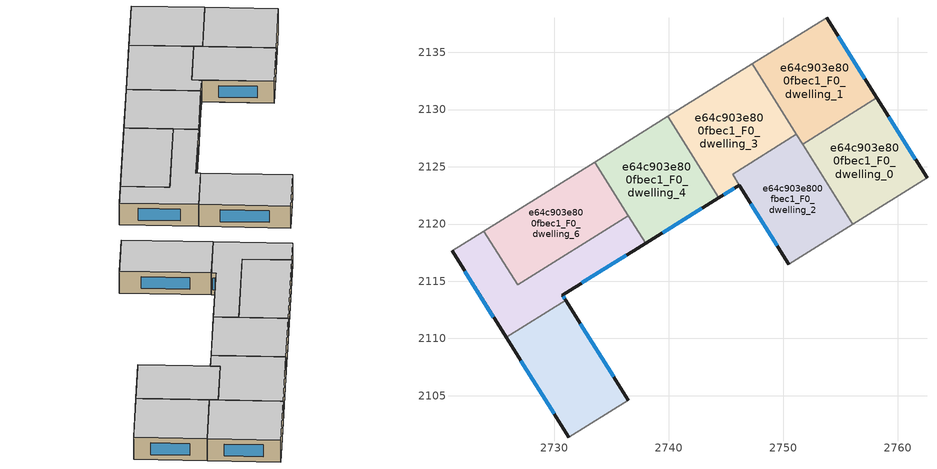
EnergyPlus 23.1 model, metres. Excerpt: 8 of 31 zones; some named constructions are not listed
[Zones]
e64c903e800fbec1_F0_dwelling_0
 floor ground (EU_floor_Construction): 2758.16,2131.04 2762.56,2124.02 2756.07,2119.98 2751.69,2126.98 z0
 wall outside (EU_wall_Construction): 2762.56,2124.02 2758.16,2131.04 z0:3
 wall to e64c903e800fbec1_F0_dwelling_1 (EU_wall_Construction): 2758.16,2131.04 2751.69,2126.98 z0:3
 wall adiabatic (EU_wall_Construction): 2756.07,2119.98 2762.56,2124.02 z0:3
 wall to e64c903e800fbec1_F0_dwelling_2 (EU_wall_Construction): 2751.69,2126.98 2756.07,2119.98 z0:3
 window (EU_Window_Construction): 2761.53,2125.67 2759.2,2129.39 z0.7:2.3
 ceiling to e64c903e800fbec1_F1_dwelling_0 (EU_floor_Construction): 2762.56,2124.02 2758.16,2131.04 2751.69,2126.98 2756.07,2119.98 z3
e64c903e800fbec1_F0_dwelling_1
 floor ground (EU_floor_Construction): 2753.78,2138.03 2758.16,2131.04 2751.69,2126.98 2747.29,2133.99 z0
 wall outside (EU_wall_Construction): 2758.16,2131.04 2753.78,2138.03 z0:3
 wall adiabatic (EU_wall_Construction): 2753.78,2138.03 2747.29,2133.99 z0:3
 wall to e64c903e800fbec1_F0_dwelling_3 (EU_wall_Construction): 2747.29,2133.99 2751.15,2127.83 z0:3
 wall to e64c903e800fbec1_F0_dwelling_2 (EU_wall_Construction): 2751.15,2127.83 2751.69,2126.98 z0:3
 window (EU_Window_Construction): 2757.14,2132.68 2754.81,2136.39 z0.7:2.3
 ceiling to e64c903e800fbec1_F1_dwelling_1 (EU_floor_Construction): 2758.16,2131.04 2753.78,2138.03 2747.29,2133.99 2751.69,2126.98 z3
e64c903e800fbec1_F0_dwelling_2
 floor ground (EU_floor_Construction): 2751.15,2127.83 2756.07,2119.98 2750.48,2116.5 2745.58,2124.33 z0
 wall outside (EU_wall_Construction): 2746.16,2123.4 2750.48,2116.5 z0:3
 wall to e64c903e800fbec1_F0_dwelling_3 (EU_wall_Construction): 2745.58,2124.33 2746.16,2123.41 / 2751.15,2127.83 2745.58,2124.34 z0:3
 wall adiabatic (EU_wall_Construction): 2750.48,2116.5 2756.07,2119.98 z0:3
 window (EU_Window_Construction): 2747.18,2121.78 2749.47,2118.12 z0.7:2.3
 ceiling to e64c903e800fbec1_F1_dwelling_2 (EU_floor_Construction): 2756.07,2119.98 2751.15,2127.83 2745.58,2124.34 2750.48,2116.5 z3
e64c903e800fbec1_F0_dwelling_3
 floor ground (EU_floor_Construction): 2747.29,2133.99 2751.15,2127.83 2745.58,2124.33 2746.16,2123.41 2744.38,2122.3 2739.93,2129.4 z0
 wall outside (EU_wall_Construction): 2744.38,2122.3 2746.16,2123.41 z0:3
 wall to e64c903e800fbec1_F0_dwelling_4 (EU_wall_Construction): 2739.93,2129.4 2744.38,2122.3 z0:3
 wall adiabatic (EU_wall_Construction): 2747.29,2133.99 2739.93,2129.4 z0:3
 window (EU_Window_Construction): 2744.8,2122.56 2745.74,2123.15 z0.7:2.3
 ceiling to e64c903e800fbec1_F1_dwelling_3 (EU_floor_Construction): 2746.16,2123.41 2745.58,2124.33 2751.15,2127.83 2747.29,2133.99 2739.93,2129.4 2744.38,2122.3 z3
e64c903e800fbec1_F0_dwelling_4
 floor ground (EU_floor_Construction): 2739.93,2129.4 2744.38,2122.3 2737.98,2118.32 2733.53,2125.42 z0
 wall outside (EU_wall_Construction): 2737.98,2118.32 2744.38,2122.3 z0:3
 wall adiabatic (EU_wall_Construction): 2739.93,2129.4 2733.53,2125.42 z0:3
 wall to e64c903e800fbec1_F0_dwelling_6 (EU_wall_Construction): 2733.53,2125.42 2736.46,2120.74 z0:3
 wall to e64c903e800fbec1_F0_dwelling_7 (EU_wall_Construction): 2736.47,2120.74 2737.98,2118.32 z0:3
 window (EU_Window_Construction): 2739.49,2119.25 2742.88,2121.37 z0.7:2.3
 ceiling to e64c903e800fbec1_F1_dwelling_4 (EU_floor_Construction): 2744.38,2122.3 2739.93,2129.4 2733.53,2125.42 2737.98,2118.32 z3
e64c903e800fbec1_F0_dwelling_5
 floor ground (EU_floor_Construction): 2730.98,2113.35 2736.46,2104.6 2731.27,2101.37 2725.79,2110.1 z0
 wall outside (EU_wall_Construction): 2725.79,2110.1 2731.27,2101.37 / 2736.46,2104.6 2730.98,2113.35 z0:3
 wall to e64c903e800fbec1_F0_dwelling_7 (EU_wall_Construction): 2730.98,2113.35 2725.79,2110.1 z0:3
 wall adiabatic (EU_wall_Construction): 2731.27,2101.37 2736.46,2104.6 z0:3
 window (EU_Window_Construction): 2727.08,2108.05 2729.98,2103.42 / 2735.18,2106.65 2732.27,2111.3 z0.7:2.3
 ceiling to e64c903e800fbec1_F1_dwelling_5 (EU_floor_Construction): 2736.46,2104.6 2730.98,2113.35 2725.79,2110.1 2731.27,2101.37 z3
e64c903e800fbec1_F0_dwelling_6
 floor ground (EU_floor_Construction): 2733.53,2125.42 2736.47,2120.74 2726.8,2114.68 2723.85,2119.39 z0
 wall to e64c903e800fbec1_F0_dwelling_7 (EU_wall_Construction): 2723.85,2119.39 2726.8,2114.68 2736.47,2120.74 z0:3
 wall adiabatic (EU_wall_Construction): 2733.53,2125.42 2723.85,2119.39 z0:3
 ceiling to e64c903e800fbec1_F1_dwelling_6 (EU_floor_Construction): 2736.47,2120.74 2733.53,2125.42 2723.85,2119.39 2726.8,2114.68 z3
e64c903e800fbec1_F0_dwelling_7
 floor ground (EU_floor_Construction): 2736.47,2120.74 2737.98,2118.32 2730.71,2113.79 2730.98,2113.35 2725.79,2110.1 2721.06,2117.65 2723.85,2119.39 2726.8,2114.68 z0
 wall outside (EU_wall_Construction): 2730.98,2113.35 2730.71,2113.79 2737.98,2118.32 / 2721.06,2117.65 2725.79,2110.1 z0:3
 wall adiabatic (EU_wall_Construction): 2723.85,2119.39 2721.06,2117.65 z0:3
 window (EU_Window_Construction): 2732.42,2114.85 2736.27,2117.26 / 2730.92,2113.46 2730.77,2113.69 / 2722.17,2115.88 2724.68,2111.87 z0.7:2.3
 ceiling to e64c903e800fbec1_F1_dwelling_7 (EU_floor_Construction): 2730.98,2113.35 2730.71,2113.79 2737.98,2118.32 2736.47,2120.74 2726.8,2114.68 2723.85,2119.39 2721.06,2117.65 2725.79,2110.1 z3
[HVACTEMPLATE:THERMOSTAT] Constant Heating Setpoint=20; Constant Cooling Setpoint=50
EU_HeatOnly_e64c903e800fbec1_F0_dwelling_0; EU_HeatOnly_e64c903e800fbec1_F0_dwelling_1; EU_HeatOnly_e64c903e800fbec1_F0_dwelling_2; EU_HeatOnly_e64c903e800fbec1_F0_dwelling_3; EU_HeatOnly_e64c903e800fbec1_F0_dwelling_4; EU_HeatOnly_e64c903e800fbec1_F0_dwelling_5; EU_HeatOnly_e64c903e800fbec1_F0_dwelling_6; EU_HeatOnly_e64c903e800fbec1_F0_dwelling_7; EU_HeatOnly_e64c903e800fbec1_F1_dwelling_0; EU_HeatOnly_e64c903e800fbec1_F1_dwelling_1; EU_HeatOnly_e64c903e800fbec1_F1_dwelling_2; EU_HeatOnly_e64c903e800fbec1_F1_dwelling_3; EU_HeatOnly_e64c903e800fbec1_F1_dwelling_4; EU_HeatOnly_e64c903e800fbec1_F1_dwelling_5; EU_HeatOnly_e64c903e800fbec1_F1_dwelling_6; EU_HeatOnly_e64c903e800fbec1_F1_dwelling_7; EU_HeatOnly_e64c903e800fbec1_F2_dwelling_0; EU_HeatOnly_e64c903e800fbec1_F2_dwelling_1; EU_HeatOnly_e64c903e800fbec1_F2_dwelling_2; EU_HeatOnly_e64c903e800fbec1_F2_dwelling_3; EU_HeatOnly_e64c903e800fbec1_F2_dwelling_4; EU_HeatOnly_e64c903e800fbec1_F2_dwelling_5; EU_HeatOnly_e64c903e800fbec1_F2_dwelling_6; EU_HeatOnly_e64c903e800fbec1_F2_dwelling_7; EU_HeatOnly_e64c903e800fbec1_F3_dwelling_0; EU_HeatOnly_e64c903e800fbec1_F3_dwelling_1; EU_HeatOnly_e64c903e800fbec1_F3_dwelling_2; EU_HeatOnly_e64c903e800fbec1_F3_dwelling_3; EU_HeatOnly_e64c903e800fbec1_F3_dwelling_4; EU_HeatOnly_e64c903e800fbec1_F3_dwelling_5; EU_HeatOnly_e64c903e800fbec1_F3_dwelling_6
[SCHEDULE:CONSTANT]
Name | Hourly Value
EU_AlwaysOn | 1
EU_CoolingOff | 0
[SCHEDULE:FILE] Column Number=1; Rows to Skip at Top=0; Number of Hours of Data=8760; Column Separator=Comma; Interpolate to Timestep=No; Minutes per Item=60; Adjust Schedule for Daylight Savings=Yes
Name | File
EU_Step8_GainSchedule_e64c903e800fbec1_F2_dwelling_0_f000 | ../../schedules/e64c903e800fbec1/e64c903e800fbec1_F2_dwelling_0_f000_gain.csv
EU_Step8_GainSchedule_e64c903e800fbec1_F2_dwelling_1_f000 | ../../schedules/e64c903e800fbec1/e64c903e800fbec1_F2_dwelling_1_f000_gain.csv
EU_Step8_GainSchedule_e64c903e800fbec1_F2_dwelling_2_f000 | ../../schedules/e64c903e800fbec1/e64c903e800fbec1_F2_dwelling_2_f000_gain.csv
EU_Step8_GainSchedule_e64c903e800fbec1_F2_dwelling_3_f000 | ../../schedules/e64c903e800fbec1/e64c903e800fbec1_F2_dwelling_3_f000_gain.csv
EU_Step8_GainSchedule_e64c903e800fbec1_F2_dwelling_4_f000 | ../../schedules/e64c903e800fbec1/e64c903e800fbec1_F2_dwelling_4_f000_gain.csv
EU_Step8_GainSchedule_e64c903e800fbec1_F2_dwelling_5_f000 | ../../schedules/e64c903e800fbec1/e64c903e800fbec1_F2_dwelling_5_f000_gain.csv
EU_Step8_GainSchedule_e64c903e800fbec1_F2_dwelling_6_f000 | ../../schedules/e64c903e800fbec1/e64c903e800fbec1_F2_dwelling_6_f000_gain.csv
EU_Step8_GainSchedule_e64c903e800fbec1_F2_dwelling_7_f000 | ../../schedules/e64c903e800fbec1/e64c903e800fbec1_F2_dwelling_7_f000_gain.csv
EU_Step8_GainSchedule_e64c903e800fbec1_F3_dwelling_0_f000 | ../../schedules/e64c903e800fbec1/e64c903e800fbec1_F3_dwelling_0_f000_gain.csv
EU_Step8_GainSchedule_e64c903e800fbec1_F3_dwelling_1_f000 | ../../schedules/e64c903e800fbec1/e64c903e800fbec1_F3_dwelling_1_f000_gain.csv
EU_Step8_GainSchedule_e64c903e800fbec1_F3_dwelling_2_f000 | ../../schedules/e64c903e800fbec1/e64c903e800fbec1_F3_dwelling_2_f000_gain.csv
EU_Step8_GainSchedule_e64c903e800fbec1_F3_dwelling_3_f000 | ../../schedules/e64c903e800fbec1/e64c903e800fbec1_F3_dwelling_3_f000_gain.csv
EU_Step8_GainSchedule_e64c903e800fbec1_F3_dwelling_4_f000 | ../../schedules/e64c903e800fbec1/e64c903e800fbec1_F3_dwelling_4_f000_gain.csv
EU_Step8_GainSchedule_e64c903e800fbec1_F3_dwelling_5_f000 | ../../schedules/e64c903e800fbec1/e64c903e800fbec1_F3_dwelling_5_f000_gain.csv
EU_Step8_GainSchedule_e64c903e800fbec1_F3_dwelling_6_f000 | ../../schedules/e64c903e800fbec1/e64c903e800fbec1_F3_dwelling_6_f000_gain.csv
